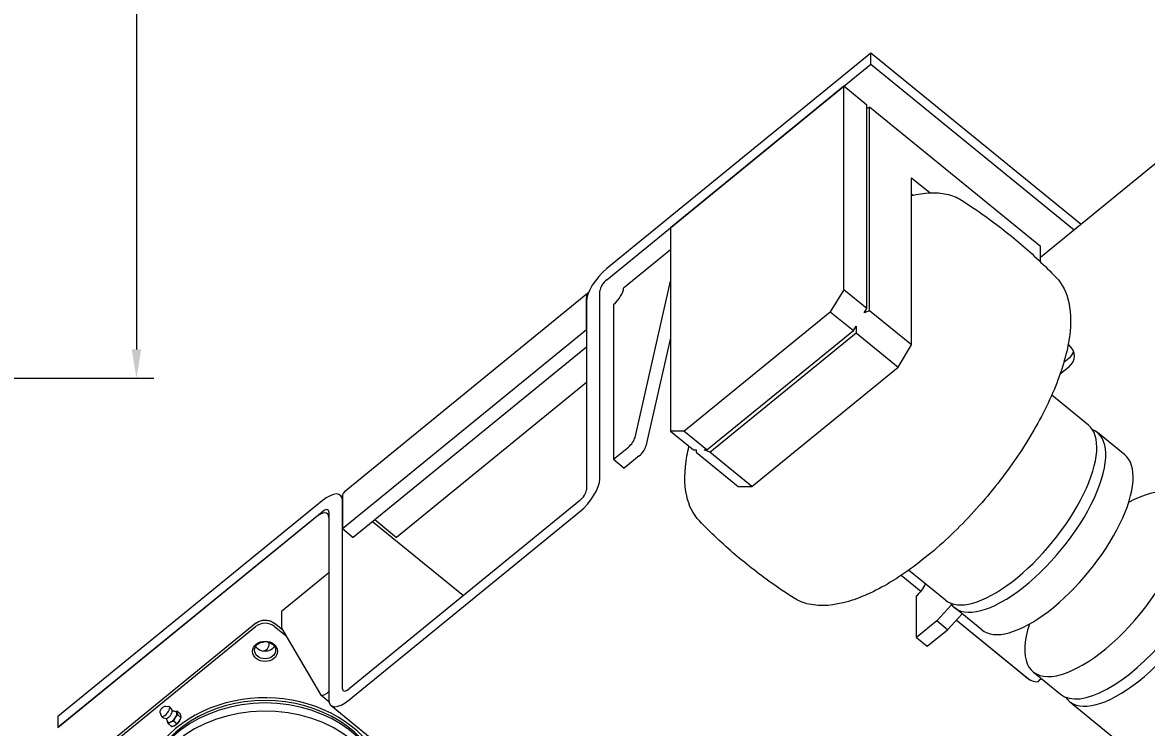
# Model space of a CAD drawing. Header units: millimetres. Extents: x 36 to 2484, y 36 to 1746.
# Drawn here: x 1603 to 2189, y 687 to 1055 of the extents above; entities that cross this region are included whole.
import ezdxf

# ---------------------------------------------------------------- set-up
doc = ezdxf.new("R2010")
doc.units = ezdxf.units.MM
doc.header["$LTSCALE"] = 6
doc.layers.add('가는실선_A4', color=7, linetype='Continuous', lineweight=5)
doc.layers.add('굵은실선_A3', color=7, linetype='Continuous', lineweight=18)
doc.styles.add('치수문자_A3(2.5)', font='')
doc.styles.get('치수문자_A3(2.5)').set_extended_font_data('GulimChe')
doc.dimstyles.new('치수_A3(2.5)', dxfattribs={"dimscale": 6, "dimtxt": 2.5, "dimasz": 2.5, "dimexe": 1.5, "dimexo": 1, "dimgap": 0.5, "dimtad": 1, "dimtoh": 1, "dimdec": 1, "dimrnd": 1e-08, "dimdsep": 46, "dimtxsty": '치수문자_A3(2.5)', "dimcen": 0.09, "dimdle": 10, "dimclrd": 8, "dimclre": 8, "dimclrt": 7, "dimadec": 1, "dimazin": 2, "dimtfac": 0.8, "dimtmove": 0, "dimatfit": 3, "dimfxl": 1, "dimtolj": 1, "dimtzin": 0, "dimlwd": -1, "dimlwe": -1, "dimarcsym": 0})

# ---------------------------------------------------------------- blocks, each defined once
blk = doc.blocks.new('*D25')
at = {"layer": 'Defpoints', "color": 0, "transparency": 16777216}
for p in [(1559.17, 1344.63), (1559.17, 869.63), (1662.12, 869.63)]:
    blk.add_point(p, dxfattribs=at)
at = {"layer": '가는실선_A4', "color": 8, "transparency": 16777216}
for p, q in [((1565.17, 1344.63), (1671.12, 1344.63)), ((1662.12, 1329.63), (1662.12, 884.63)), ((1565.17, 869.63), (1671.12, 869.63))]:
    blk.add_line(p, q, dxfattribs=at)
for points in [[(1659.62, 1329.63), (1664.62, 1329.63), (1662.12, 1344.63)], [(1659.62, 884.63), (1664.62, 884.63), (1662.12, 869.63)]]:
    blk.add_solid(points, dxfattribs=at)
at = {"layer": '가는실선_A4', "color": 7, "transparency": 16777216, "insert": (1651.42, 1107.13), "char_height": 15, "attachment_point": 5, "rotation": 90, "style": '치수문자_A3(2.5)'}
blk.add_mtext('\\A1;475', dxfattribs=at)

msp = doc.modelspace()

# ---------------------------------------------------------------- linework, layer by layer
at = {"layer": '굵은실선_A3'}
for p, q in [((2045.374, 1039.398), (1907.488, 926.815)), ((2154.975, 949.909), (2045.374, 1039.398)), ((2045.374, 1033.625), (2045.374, 1039.398)), ((1907.488, 921.042), (2045.374, 1033.625)), ((2045.374, 1033.625), (2151.44, 947.022)), ((2031.232, 1022.078), (1940.722, 948.177)), ((2043.253, 1012.263), (2031.232, 1022.078)), ((2031.232, 915.845), (2031.232, 1022.078)), ((2043.253, 906.03), (2043.253, 1012.263)), ((2043.253, 1010.531), (2044.667, 1011.108)), ((2044.667, 904.876), (2044.667, 1011.108)), ((2133.762, 938.362), (2044.667, 1011.108)), ((2197.402, 984.55), (2133.762, 932.589)), ((2066.587, 886.978), (2066.587, 974.285)), ((2066.587, 974.285), (2076.201, 966.435)), ((2066.587, 965.75), (2067.337, 965.137)), ((1940.722, 948.177), (1940.722, 841.945)), ((1940.722, 936.63), (1916.327, 916.711)), ((2133.762, 930.416), (2133.762, 938.362)), ((1903.953, 817.119), (1903.953, 915.268)), ((1922.254, 838.685), (1940.722, 920.324)), ((2031.232, 915.845), (2024.161, 904.298)), ((2043.253, 906.03), (2031.232, 915.845)), ((1897.703, 913.974), (1770.423, 810.051)), ((1896.882, 895.061), (1896.882, 911.804)), ((1896.882, 909.495), (1896.882, 811.345)), ((1911.024, 908.096), (1911.024, 827.267)), ((1947.793, 841.945), (2024.161, 904.298)), ((2024.161, 904.298), (2036.182, 894.483)), ((2041.838, 903.721), (2043.253, 906.03)), ((2044.667, 904.876), (2041.838, 903.721)), ((2066.587, 886.978), (2044.667, 904.876)), ((1769.602, 791.138), (1896.882, 895.061)), ((1959.814, 832.13), (2036.182, 894.483)), ((1961.228, 830.975), (2037.596, 893.329)), ((2036.182, 894.483), (2037.596, 896.793)), ((2037.596, 896.793), (2037.596, 893.329)), ((2037.596, 893.329), (2059.516, 875.431)), ((1896.882, 885.823), (1775.259, 786.519)), ((1940.722, 890.699), (1927.911, 834.066)), ((2059.516, 875.431), (2066.587, 886.978)), ((2148.282, 887.247), (2148.612, 886.978)), ((2146.031, 877.943), (2148.612, 880.05)), ((1983.149, 813.077), (2059.516, 875.431)), ((2148.612, 875.431), (2144.017, 871.679)), ((1896.882, 867.348), (1797.887, 786.519)), ((2158.835, 845.103), (2139.671, 860.75)), ((1947.793, 841.945), (1940.722, 841.945)), ((1940.722, 841.945), (1952.743, 832.13)), ((1959.814, 832.13), (1947.793, 841.945)), ((2177.795, 829.622), (2163.521, 841.277)), ((1911.024, 827.267), (1918.806, 833.621)), ((1911.024, 827.267), (1916.681, 822.648)), ((1924.463, 829.002), (1916.681, 822.648)), ((1952.743, 832.13), (1954.157, 832.13)), ((1954.157, 832.13), (1954.157, 830.975)), ((1954.157, 830.975), (1976.077, 813.077)), ((1961.228, 830.975), (1958.4, 832.13)), ((1958.4, 832.13), (1959.814, 832.13)), ((1983.149, 813.077), (1961.228, 830.975)), ((1976.077, 813.077), (1983.149, 813.077)), ((1758.996, 805.572), (1621.11, 692.988)), ((1768.483, 808.53), (1769.602, 807.616)), ((1769.602, 807.881), (1769.602, 791.138)), ((1769.602, 707.422), (1769.602, 805.572)), ((1893.346, 805.572), (1773.138, 707.422)), ((1621.11, 687.215), (1758.996, 799.798)), ((1762.531, 798.274), (1761.785, 798.884)), ((1762.531, 799.798), (1762.531, 701.648)), ((1773.138, 701.648), (1893.346, 799.798)), ((1755.46, 796.911), (1621.11, 687.215)), ((1762.531, 796.911), (1762.531, 785.942)), ((1785.35, 794.758), (1832.726, 756.076)), ((1786.573, 795.757), (1797.887, 786.519)), ((1769.602, 791.138), (1775.259, 786.519)), ((2084.205, 753.701), (2065.042, 769.347)), ((1762.531, 768.044), (1737.782, 747.836)), ((2071.423, 758.322), (2061.179, 766.686)), ((2071.423, 758.322), (2061.179, 766.686)), ((2069.062, 734.269), (2069.062, 755.92)), ((2087.44, 751.334), (2079.669, 742.929)), ((1737.782, 747.836), (1737.782, 739.176)), ((2085.325, 738.31), (2092.952, 746.559)), ((2103.165, 738.22), (2088.891, 749.874)), ((1631.642, 664.349), (1724.287, 739.993)), ((1724.434, 741.675), (1631.983, 666.188)), ((1738.427, 738.08), (1734.025, 741.675)), ((1734.173, 739.993), (1740.197, 735.074)), ((1737.782, 739.176), (1758.202, 704.484)), ((2079.669, 742.929), (2069.062, 734.269)), ((2085.325, 738.31), (2079.669, 742.929)), ((2128.459, 711.752), (2089.888, 743.245)), ((2125.984, 713.773), (2089.888, 743.245)), ((2069.062, 734.269), (2074.719, 729.65)), ((2074.719, 729.65), (2085.325, 738.31)), ((2121.388, 717.526), (2121.388, 717.526)), ((2130.035, 716.28), (2144.309, 704.626)), ((2128.459, 712.082), (2128.459, 711.752)), ((2134.352, 712.755), (2132.941, 711.603)), ((1758.403, 704.248), (1762.583, 700.835)), ((1761.565, 705.234), (1762.531, 706.023)), ((1677.298, 698.388), (1678.935, 698.163)), ((1763.651, 698.69), (2099.527, 424.448)), ((2148.995, 700.799), (2195.442, 662.875)), ((1621.11, 692.988), (1621.11, 687.215)), ((1674.467, 694.92), (1675.014, 693.362)), ((1684.915, 694.375), (1683.236, 695.746)), ((1685.361, 692.434), (1683.682, 693.805)), ((1685.172, 691.927), (1685.272, 692.19)), ((1680.472, 687.811), (1678.793, 689.182)), ((1683.14, 689.153), (1681.46, 690.524)), ((1682.372, 688.498), (1682.351, 688.485))]:
    msp.add_line(p, q, dxfattribs=at)
for start, end in [(11.409681, 62.436226), (219.100734, 270.127278)]:
    msp.add_arc((1677.643, 695.217), 3.25, start, end, dxfattribs=at)
for centre, major_axis, ratio, start_param, end_param in [((1907.488, 918.155), (-9.487, -11.619), 0.4082483, 4.2487414, 5.8195377), ((1907.488, 918.155), (3.162, 3.873), 0.4082483, 1.1071487, 2.677945), ((1911.024, 912.426), (-4.743, -5.809), 0.4082483, 1.1071487, 2.6676766), ((1904.66, 905.453), (-6.957, 8.521), 0.4082483, 6.2179452, 6.7468329), ((2141.54, 881.204), (10, 0), 0.8164965, 5.4977869, 7.0685832), ((2141.54, 885.823), (10, 0), 0.8164965, 5.4977869, 5.9964286), ((2121.52, 799.402), (-37.315, -45.701), 0.4082483, 0, 3.1415927), ((2126.206, 795.575), (-37.315, -45.701), 0.4082483, 6.1572668, 9.5506965), ((1918.806, 836.508), (-3.162, -3.873), 0.4082483, 1.1071487, 2.4551589), ((1924.463, 831.889), (3.162, 3.873), 0.4082483, 4.2487414, 5.5967515), ((2140.48, 783.921), (-37.315, -45.701), 0.4082483, 0, 3.1415927), ((1893.346, 808.458), (9.487, 11.619), 0.4082483, 4.2487414, 5.8195377), ((1758.996, 796.911), (9.487, 11.619), 0.4082483, 5.8195377, 7.390334), ((1777.38, 801.53), (-6.957, 8.521), 0.4082483, 0, 0.4636476), ((1893.346, 808.458), (-3.162, -3.873), 0.4082483, 1.1071487, 2.677945), ((2167.35, 761.982), (37.315, 45.701), 0.4082483, 2.3376611, 7.0871169), ((1755.46, 791.138), (6.325, 7.746), 0.4082483, 5.8195377, 7.390334), ((1758.996, 796.911), (3.162, 3.873), 0.4082483, 5.8195377, 7.390334), ((2181.624, 750.327), (37.315, 45.701), 0.4082483, 3.1415927, 6.2831853), ((2186.31, 746.501), (37.315, 45.701), 0.4082483, 3.0156741, 6.4091039), ((2069.008, 760.205), (4.743, 5.809), 0.4082483, 4.2590098, 5.3681469), ((1729.23, 735.935), (-7, 0), 0.8187361, 3.9283603, 5.4964176), ((1729.23, 731.616), (5.5, 0), 0.8164966, 3.6083323, 5.8164457), ((1727.176, 735.135), (4.188, 0), 0.8164966, 4.6951052, 5.1662492), ((1727.176, 730.516), (4.188, 0), 0.8164966, 4.9622336, 6.6717519), ((2125.984, 720.124), (6.957, -8.521), 0.4082483, 5.1760369, 6.2831853), ((1729.23, 649.631), (65.052, 0), 0.8164966, 6.2117471, 9.4653126), ((1761.565, 708.121), (-3.162, -3.873), 0.4082483, 6.1334029, 7.390334), ((1773.138, 710.309), (-3.162, -3.873), 0.4082483, 5.8195377, 7.390334), ((1729.23, 642.704), (65, 0), 0.8164966, 6.2090015, 9.3304122), ((1729.23, 647.323), (-64.581, 0), 0.8164966, 3.2157765, 6.2090015), ((1729.23, 649.055), (-64, 0), 0.8164966, 3.4030936, 6.0216844), ((1677.219, 695.563), (2.02, 2.474), 0.4082483, 2.8972311, 6.5275468), ((1773.138, 710.309), (-9.487, -11.619), 0.4082483, 5.8195377, 7.390334), ((1678.973, 694.13), (1.676, 2.053), 0.4082483, 3.4647054, 5.9600726), ((1680.793, 692.645), (-2.214, -2.711), 0.4082483, 0.7403207, 1.7875182), ((1680.793, 692.645), (2.214, 2.711), 0.4082483, 4.9291109, 5.9763084), ((1680.793, 692.645), (2.214, 2.711), 0.4082483, 5.9763084, 6.5589105), ((1680.793, 692.645), (-2.214, -2.711), 0.4082483, 6.0074601, 7.023506), ((1682.914, 690.913), (-2.214, -2.711), 0.4082483, 0.8860771, 1.7875182), ((1682.914, 690.913), (-2.214, -2.711), 0.4082483, 1.7875182, 2.2555155)]:
    msp.add_ellipse(centre, major_axis=major_axis, ratio=ratio, start_param=start_param, end_param=end_param, dxfattribs=at)
for centre, major_axis in [((1729.23, 726.997), (-6.5, 0)), ((1729.23, 727.574), (-5.5, 0))]:
    msp.add_ellipse(centre, major_axis=major_axis, ratio=0.8164966, dxfattribs=at)
for points, knots in [([(2066.587, 964.954), (2073.138, 966.604), (2079.276, 966.979), (2087.597, 965.127), (2090.241, 964.07), (2092.597, 962.574)], [5.31735884, 5.31735884, 5.31735884, 5.31735884, 5.61714115, 5.61714115, 5.77071905, 5.77071905, 5.77071905, 5.77071905]), ([(2092.597, 962.574), (2096.159, 960.313), (2099.688, 957.955), (2106.651, 953.057), (2110.086, 950.516), (2116.837, 945.267), (2120.154, 942.559), (2126.647, 936.994), (2129.823, 934.136), (2136.016, 928.293), (2139.032, 925.308), (2141.96, 922.27)], [5.77071905, 5.77071905, 5.77071905, 5.77071905, 5.79024651, 5.79024651, 5.809773969, 5.809773969, 5.829301428, 5.829301428, 5.848828887, 5.848828887, 5.868356346, 5.868356346, 5.868356346, 5.868356346]), ([(2141.96, 922.27), (2145.283, 918.822), (2147.477, 914.31), (2149.955, 903.064), (2149.831, 896.016), (2147.035, 880.116), (2144.196, 871.17), (2136.17, 852.667), (2131.025, 843.131), (2118.992, 824.336), (2112.123, 815.078), (2097.324, 797.686), (2089.4, 789.552), (2073.223, 775.169), (2064.974, 768.929), (2048.839, 758.95), (2040.967, 755.239), (2026.164, 750.879), (2019.207, 750.249), (2010.222, 752.248), (2007.577, 753.306), (2005.222, 754.801)], [5.8683563, 5.8683563, 5.8683563, 5.8683563, 6.1319144, 6.1319144, 6.4492661, 6.4492661, 6.7847712, 6.7847712, 7.1140289, 7.1140289, 7.4400028, 7.4400028, 7.7652709, 7.7652709, 8.0919024, 8.0919024, 8.4227838, 8.4227838, 8.7587338, 8.7587338, 8.9123117, 8.9123117, 8.9123117, 8.9123117]), ([(1955.859, 795.105), (1952.536, 798.553), (1950.341, 803.065), (1947.864, 814.311), (1947.988, 821.359), (1949.633, 830.718), (1949.976, 832.378), (1950.372, 834.065)], [2.72676369, 2.72676369, 2.72676369, 2.72676369, 2.99032171, 2.99032171, 3.30767341, 3.30767341, 3.37458638, 3.37458638, 3.37458638, 3.37458638]), ([(2005.222, 754.801), (2001.66, 757.062), (1998.131, 759.42), (1991.168, 764.319), (1987.733, 766.86), (1980.982, 772.108), (1977.665, 774.816), (1971.172, 780.382), (1967.996, 783.239), (1961.803, 789.082), (1958.787, 792.067), (1955.859, 795.105)], [8.912311704, 8.912311704, 8.912311704, 8.912311704, 8.931839163, 8.931839163, 8.951366622, 8.951366622, 8.970894081, 8.970894081, 8.99042154, 8.99042154, 9.009949, 9.009949, 9.009949, 9.009949]), ([(1724.436, 741.671), (1724.979, 742.115), (1725.61, 742.48), (1726.965, 743.025), (1727.71, 743.208), (1729.218, 743.354), (1729.999, 743.316), (1731.486, 743.032), (1732.21, 742.78), (1733.278, 742.219), (1733.669, 741.962), (1734.024, 741.671)], [0, 0, 0, 0, 0.2200991, 0.2200991, 0.4464562, 0.4464562, 0.6750906, 0.6750906, 0.9028077, 0.9028077, 1.0468389, 1.0468389, 1.0468389, 1.0468389]), ([(1674.467, 694.92), (1674.424, 695.042), (1674.412, 695.177), (1674.436, 695.498), (1674.483, 695.689), (1674.632, 696.088), (1674.732, 696.294), (1674.974, 696.702), (1675.114, 696.903), (1675.419, 697.284), (1675.585, 697.464), (1675.928, 697.788), (1676.105, 697.931), (1676.458, 698.168), (1676.634, 698.261), (1676.975, 698.382), (1677.141, 698.409), (1677.298, 698.388)], [6.0638992, 6.0638992, 6.0638992, 6.0638992, 6.3474805, 6.3474805, 6.6953734, 6.6953734, 7.0360511, 7.0360511, 7.3685364, 7.3685364, 7.698665, 7.698665, 8.0305492, 8.0305492, 8.3694229, 8.3694229, 8.7167688, 8.7167688, 8.7167688, 8.7167688]), ([(1682.622, 695.499), (1682.519, 695.507), (1682.407, 695.521), (1682.168, 695.561), (1682.041, 695.588), (1681.773, 695.659), (1681.634, 695.704), (1681.347, 695.813), (1681.2, 695.878), (1680.957, 696.002), (1680.862, 696.055), (1680.767, 696.112)], [2.40221981, 2.40221981, 2.40221981, 2.40221981, 2.44918015, 2.44918015, 2.49614048, 2.49614048, 2.54310082, 2.54310082, 2.59006115, 2.59006115, 2.62046891, 2.62046891, 2.62046891, 2.62046891]), ([(1677.391, 691.976), (1677.466, 691.895), (1677.537, 691.812), (1677.707, 691.599), (1677.799, 691.468), (1677.964, 691.209), (1678.035, 691.081), (1678.159, 690.834), (1678.211, 690.714), (1678.298, 690.488), (1678.333, 690.381), (1678.362, 690.282)], [5.87701383, 5.87701383, 5.87701383, 5.87701383, 5.90742159, 5.90742159, 5.95438193, 5.95438193, 6.00134226, 6.00134226, 6.04830259, 6.04830259, 6.09526293, 6.09526293, 6.09526293, 6.09526293]), ([(1684.953, 691.431), (1684.86, 691.204), (1684.742, 690.97), (1684.425, 690.438), (1684.189, 690.109), (1683.669, 689.505), (1683.386, 689.23), (1682.922, 688.851), (1682.714, 688.706), (1682.512, 688.59)], [0.14507841, 0.14507841, 0.14507841, 0.14507841, 0.22579841, 0.22579841, 0.33862181, 0.33862181, 0.45144521, 0.45144521, 0.53546637, 0.53546637, 0.53546637, 0.53546637])]:
    msp.add_open_spline(points, degree=3, knots=knots, dxfattribs=at)
for points, weights in [([(1682.35, 692.345), (1681.834, 691.583), (1681.46, 690.524)], [1, 1.0379548493, 1]), ([(1683.682, 693.805), (1682.865, 693.106), (1682.35, 692.345)], [1, 1.0379548493, 1]), ([(1682.361, 695.529), (1682.749, 695.653), (1683.236, 695.746)], [1.01896817776, 1.01939633061, 1]), ([(1683.236, 695.746), (1683.134, 695.406), (1683.238, 694.956)], [1, 1.0379548493, 1]), ([(1683.238, 694.956), (1683.341, 694.506), (1683.682, 693.805)], [1, 1.0379548493, 1]), ([(1684.471, 690.613), (1684.987, 691.374), (1685.361, 692.434)], [1, 1.0379548493, 1]), ([(1685.359, 693.224), (1685.255, 693.674), (1684.915, 694.375)], [1, 1.0379548493, 1]), ([(1685.361, 692.434), (1685.462, 692.774), (1685.359, 693.224)], [1, 1.0379548493, 1]), ([(1678.793, 689.182), (1678.463, 689.861), (1678.356, 690.303)], [1, 1.03671883121, 1.00239153313]), ([(1679.905, 690.034), (1679.286, 689.722), (1678.793, 689.182)], [1, 1.0379548493, 1]), ([(1681.46, 690.524), (1680.524, 690.345), (1679.905, 690.034)], [1, 1.0379548493, 1]), ([(1680.472, 687.811), (1681.408, 687.99), (1682.027, 688.301)], [1, 1.0379548493, 1]), ([(1682.027, 688.301), (1682.646, 688.613), (1683.14, 689.153)], [1, 1.0379548493, 1]), ([(1683.14, 689.153), (1683.956, 689.851), (1684.471, 690.613)], [1, 1.0379548493, 1])]:
    msp.add_rational_spline(points, weights, degree=2, dxfattribs=at)

# ---------------------------------------------------------------- dimensions: what is measured, and where the dimension line sits
at = {"layer": '가는실선_A4', "color": 8, "true_color": 0x808080}
dim = msp.add_linear_dim(base=(1662.118, 869.627), p1=(1559.168, 1344.627), p2=(1559.168, 869.627), angle=90, dimstyle='치수_A3(2.5)', override={"dimgap": 0.5, "dimtoh": 0, "dimdec": 1, "dimtol": 0, "dimlim": 0, "dimtp": 0, "dimtm": 0, "dimtdec": 2, "dimtofl": 0, "dimatfit": 1}, dxfattribs=at)
dim.commit()
dim.dimension.update_dxf_attribs({"geometry": '*D25', "text_midpoint": (1662.118, 1107.127), "dimtype": 160})

doc.saveas('drawing.dxf')
